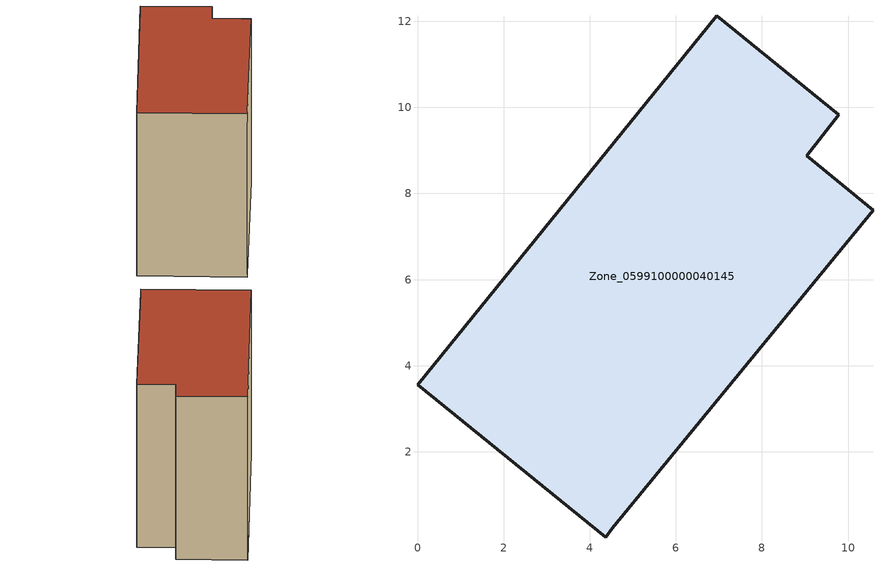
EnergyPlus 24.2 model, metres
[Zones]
Zone_0599100000040145
 floor ground (C_G): 4.37,0.01 0,3.56 6.95,12.13 9.79,9.83 9.04,8.88 10.58,7.61 4.53,0.23 z0
 wall outside (C_F): 9.04,8.88 9.79,9.83 6.95,12.13 0,3.56 4.37,0.01 4.53,0.23 10.58,7.61 9.04,8.88 z0:9.53
 roof outside (C_R): 10.58,7.61 9.04,8.88 9.79,9.83 6.95,12.13 0,3.56 4.37,0.01 4.53,0.23 z9.53
[BUILDING]
Pand.0599100000040145: North Axis=0; Terrain=City; Loads Convergence Tolerance Value=0.04; Temperature Convergence Tolerance Value=0.4; Solar Distribution=FullExterior; Maximum Number of Warmup Days=25; Minimum Number of Warmup Days=1
[Site:Location]
Rotterdam.The.Hague.AP_ZH_NLD Design_Conditions: Latitude=51.96; Longitude=4.45; Time Zone=1; Elevation=-4.5
[SITE:GROUNDTEMPERATURE:BUILDINGSURFACE]
18, 18, 18, 18, 18, 18, 18, 18, 18, 18, 18, 18
[MATERIAL] Thermal Absorptance=0.9; Solar Absorptance=0.7; Visible Absorptance=0.7
Name | Roughness | Thickness | Conductivity | Density | Specific Heat
G.TC.1946 | MediumSmooth | 0.15 | 1 | 540 | 1210
F.TC.1946 | Rough | 0.3 | 0.857143 | 1920 | 840
R.TC.1946 | MediumRough | 0.2 | 0.909091 | 1500 | 1000
[CONSTRUCTION]
C_G: G.TC.1946
C_F: F.TC.1946
C_R: R.TC.1946
[ZONE]
Zone_0599100000040145: Type=1; Multiplier=1; Ceiling Height=Autocalculate; Volume=Autocalculate; Floor Area=autocalculate; Part of Total Floor Area=Yes
[ZONEINFILTRATION:DESIGNFLOWRATE]
Infil_Zone_0599100000040145: Zone or ZoneList or Space or SpaceList=Zone_0599100000040145; Schedule=AlwaysOn; Design Flow Rate Calculation Method=Flow/Area; Flow Rate per Floor Area=0.003; Constant Term Coefficient=1; Temperature Term Coefficient=0; Velocity Term Coefficient=0; Velocity Squared Term Coefficient=0
[HVACTEMPLATE:ZONE:IDEALLOADSAIRSYSTEM]
Zone_0599100000040145: Maximum Heating Supply Air Temperature=50; Minimum Cooling Supply Air Temperature=13; Maximum Heating Supply Air Humidity Ratio=0.0156; Minimum Cooling Supply Air Humidity Ratio=0.0077; Heating Limit=NoLimit; Cooling Limit=NoLimit; Dehumidification Control Type=ConstantSensibleHeatRatio; Cooling Sensible Heat Ratio=0.7; Dehumidification Setpoint=60; Humidification Control Type=None; Humidification Setpoint=30; Outdoor Air Method=None; Outdoor Air Flow Rate per Person=0.00944; Outdoor Air Flow Rate per Zone Floor Area=0; Outdoor Air Flow Rate per Zone=0; Demand Controlled Ventilation Type=None; Outdoor Air Economizer Type=NoEconomizer; Heat Recovery Type=None; Sensible Heat Recovery Effectiveness=0.7; Latent Heat Recovery Effectiveness=0.65
[ZONECONTROL:THERMOSTAT]
ThermostatControl_Zone_0599100000040145: Zone or ZoneList=Zone_0599100000040145; Control Type Schedule=DualSetpointControlType; Control 1=Thermostat_Zone_0599100000040145; Temperature Difference Between Cutout And Setpoint=0
[THERMOSTATSETPOINT:DUALSETPOINT]
Thermostat_Zone_0599100000040145: Heating Setpoint Temperature Schedule=HeatingSetpoint_Zone_0599100000040145; Cooling Setpoint Temperature Schedule=CoolingSetpoint_Zone_0599100000040145
[SCHEDULE:COMPACT]
HeatingSetpoint_Zone_0599100000040145: Through: 12/31, For: AllDays, Until: 24:00, 21
CoolingSetpoint_Zone_0599100000040145: Through: 12/31, For: AllDays, Until: 24:00, 24
DualSetpointControlType: Through: 12/31, For: AllDays, Until: 24:00, 4
AlwaysOn: Through: 12/31, For: AllDays, Until: 24:00, 1
